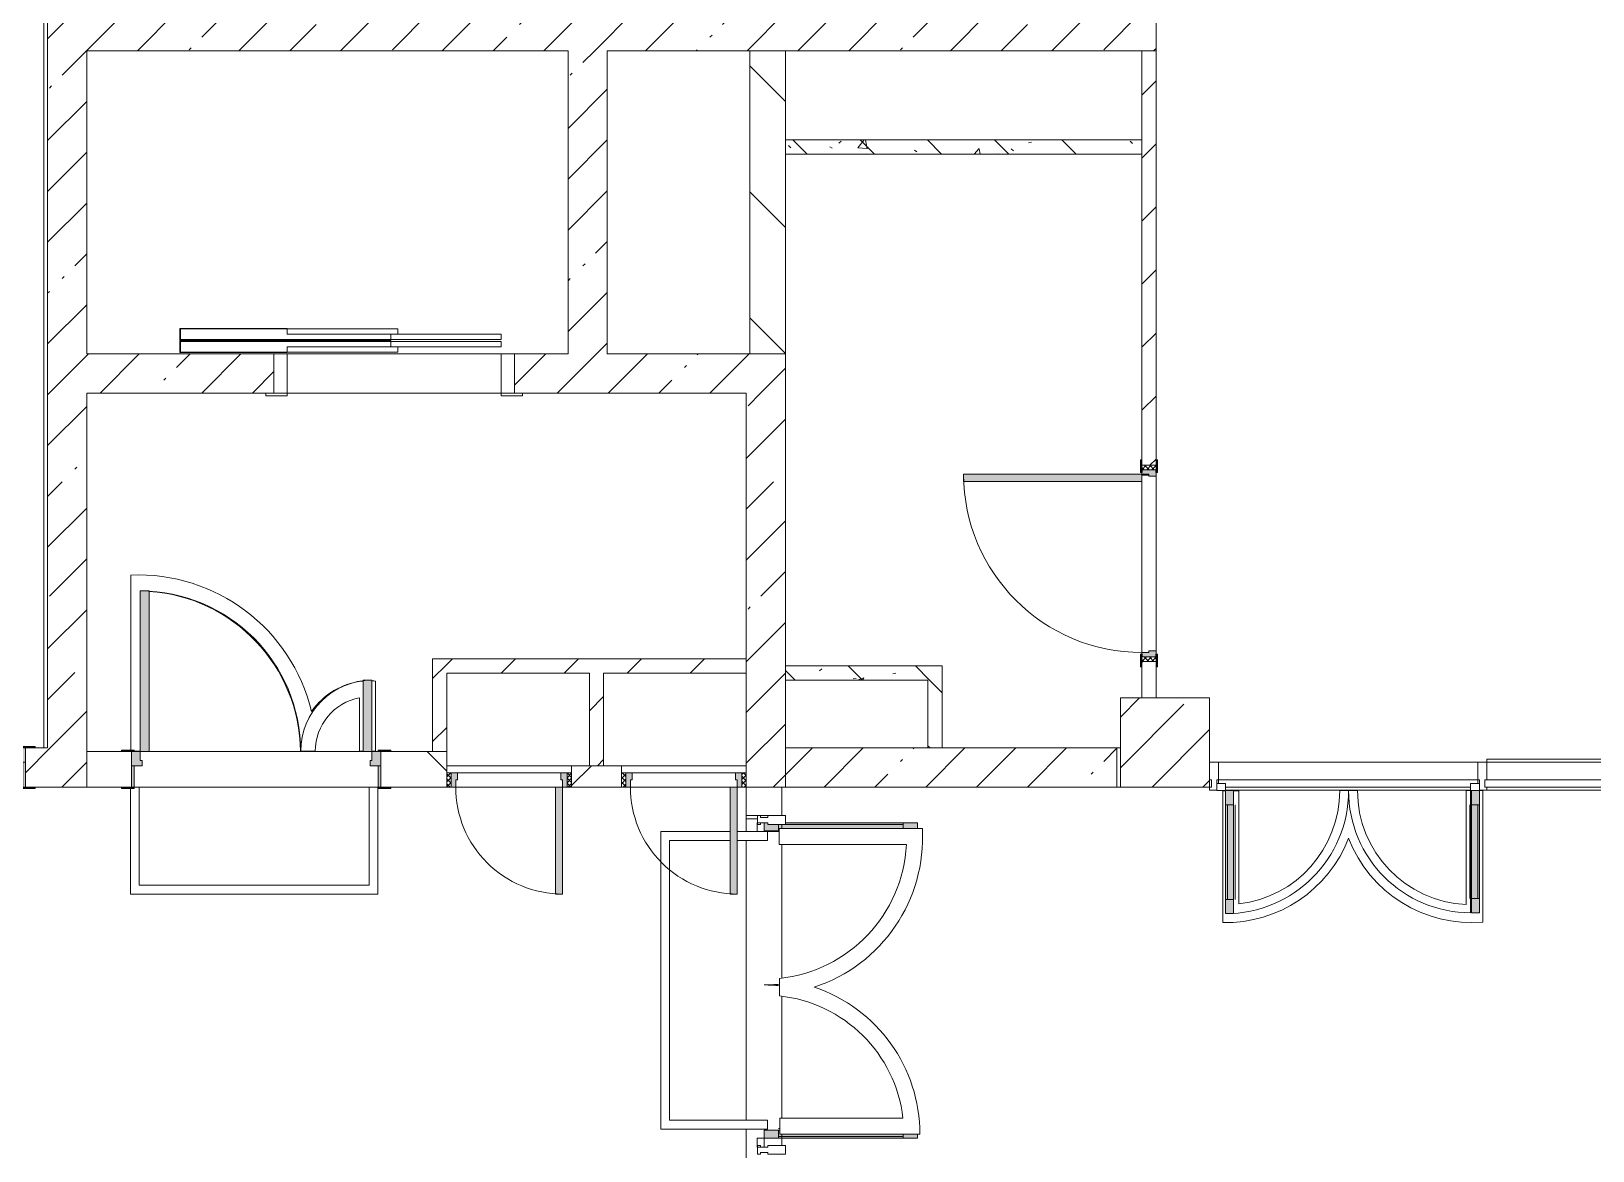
# Model space of a CAD drawing. Header units: millimetres. Extents: x 35157 to 232994, y -8553 to 29000.
# Drawn here: x 200472 to 209234, y 11360 to 17640 of the extents above; entities that cross this region are included whole.
import ezdxf

# ---------------------------------------------------------------- set-up
doc = ezdxf.new("R2010")
doc.units = ezdxf.units.MM
for name, color, linetype, lineweight, true_color in [('A-DETL-GENF-3', 7, 'Continuous', 5, 0xe2e2e2), ('A-DETL-GENF-4', 7, 'Continuous', 5, 0xaaaaaa), ('A-DOOR-3', 7, 'Continuous', 5, 0xaaaaaa), ('A-DOOR-4', 7, 'Continuous', 5, 0xe2e2e2), ('A-DOOR-FRAM-2', 7, 'Continuous', 5, 0xe2e2e2), ('A-DOOR-FRAM-3', 7, 'Continuous', 5, 0xaaaaaa), ('A-FLOR-1', 7, 'Continuous', 5, 0xaaaaaa), ('I-WALL-25', 7, 'Continuous', 5, 0x787878)]:
    doc.layers.add(name, color=color, linetype=linetype, lineweight=lineweight, true_color=true_color)
for name, color, linetype, lineweight in [('A-GLAZ-CURT-2', 7, 'Continuous', 5), ('A-GLAZ-CWMG-2', 7, 'Continuous', 5), ('A-WALL', 7, 'Continuous', 9), ('I-WALL-23', 7, 'Continuous', 5), ('S-COLS-1', 7, 'Continuous', 5)]:
    doc.layers.add(name, color=color, linetype=linetype, lineweight=lineweight)
pattern_1 = [(45, (105984, 0), (-285.1231, 285.1231), []), (45, (106269.13, 0), (-285.1231, 285.1231), [504.031, -100.806, 16.764, -84.042])]
pattern_2 = [(135, (105984, 0), (-353.5534, -353.5534), [])]
pattern_3 = [(45, (105984, 0), (-176.7767, 176.7767), [])]
pattern_4 = [(135, (105984, 0), (-377.1708, -377.1708), [533.4, -88.9, 17.78, -88.9]), (135, (105984, 376.94), (-377.1708, -377.1708), []), (50, (105984, 0), (637.6445, -55.7866), [66.675, -733.425]), (355, (105984, 0), (-123.3494, 668.6992), [53.34, -586.74]), (100.451, (106037.14, -4.65), (514.299, 612.908), [56.665, -623.315]), (46.184, (105984, 177.8), (948.7764, -147.1497), [100.012, -1100.137]), (96.636, (106063.1, 165.5), (830.909, 865.997), [84.998, -934.973]), (351.184, (105984, 177.8), (830.918, 865.988), [80.01, -880.11]), (21, (106072.9, 133.35), (530.6506, -357.9283), [66.675, -733.425]), (326, (106072.9, 133.35), (216.308, 644.6585), [53.34, -586.74]), (71.451, (106117.1, 103.5), (746.9596, 286.7243), [56.665, -623.315]), (37.5, (105984, 0), (10.81053, 295.9426), [16.764, -562.864, 16.764, -578.866, -588.962]), (37.5, (105984, 0), (10.81053, 295.9426), [-1175.258, 16.764, -572.198]), (7.5, (105984, 0), (233.8692, 350.6318), [16.764, -322.834, 16.764, -549.529, -224.472]), (7.5, (105984, 0), (233.8692, 350.6318), [-905.891, 16.764, -207.708]), (327.5, (105785.76, 0), (474.5678, -20.0513), [16.764, -205.486, 16.764, -676.656, -920.115]), (327.5, (105785.76, 0), (474.5678, -20.0513), [-915.67, 16.764, -903.351]), (317.5, (105696.86, 0), (518.4522, 88.9934), [16.764, -272.161, 16.764, -443.738, -653.415]), (317.5, (105696.86, 0), (518.4522, 88.9934), [-749.427, 16.764, -636.651])]

# ---------------------------------------------------------------- blocks, each defined once
blk = doc.blocks.new('110_Дверь_СКБ_1Ст_Внутренняя1 - Д-3б_п_ 1100x2100h_много всего 2-32816779-2_4_2_птичка')
at = {"layer": 'A-DOOR-3'}
h = blk.add_hatch(dxfattribs=at)
h.set_pattern_fill('FP_39', color=256, style=0, pattern_type=2)
h.set_pattern_definition([(135, (1751.41, 104.685), (-14.14214, -14.14214), []), (225, (1751.41, 104.685), (14.14214, -14.14214), [])])
h.paths.add_polyline_path([(537.5, -40), (562.5, -40), (562.5, 40), (537.5, 40)])
at = {"layer": 'A-DOOR-4'}
h = blk.add_hatch(color=256, dxfattribs=at)
h.paths.add_polyline_path([(-512.5, 40), (-512.5, -40), (-477.5, -40), (-477.5, 0), (-487.5, 0), (-487.5, 40)])
h.paths.add_polyline_path([(502.5, 0), (502.5, -40), (537.5, -40), (537.5, 40), (512.5, 40), (512.5, 0)])
at = {"layer": 'A-DOOR-FRAM-2'}
for points in [[(472.5, 40), (512.5, 40), (512.5, 1040), (472.5, 1040)], [(-567.5, 40), (-497.5, 40), (-497.5, 48), (-567.5, 48)], [(522.5, 40), (592.5, 40), (592.5, 48), (522.5, 48)], [(-567.5, -48), (-497.5, -48), (-497.5, -40), (-567.5, -40)], [(522.5, -48), (592.5, -48), (592.5, -40), (522.5, -40)]]:
    blk.add_hatch(color=256, dxfattribs=at).paths.add_polyline_path(points)
at = {"layer": 'A-DOOR-FRAM-3'}
h = blk.add_hatch(dxfattribs=at)
h.set_pattern_fill('FP_40', color=256, style=0, pattern_type=2)
h.set_pattern_definition([(45, (-371.384, 104.685), (-14.1421, 14.1421), []), (135, (-371.384, 104.685), (-14.1421, -14.1421), [])])
h.paths.add_polyline_path([(-537.5, -40), (-512.5, -40), (-512.5, 40), (-537.5, 40)])
at = {"layer": 'A-DOOR-3'}
for p, q in [((512.5, 1040), (472.5, 1040)), ((472.5, 1040), (472.5, 40)), ((512.5, 40), (512.5, 1040)), ((472.5, 40), (512.5, 40))]:
    blk.add_line(p, q, dxfattribs=at)
blk.add_arc((512.5, 40), 1000, 90, 180, dxfattribs=at)
at = {"layer": 'A-DOOR-FRAM-3'}
for p, q in [((-497.5, 48), (-567.5, 48)), ((-567.5, 48), (-567.5, 40)), ((-567.5, 40), (-497.5, 40)), ((-512.5, 40), (-537.5, 40)), ((-537.5, 40), (-537.5, -40)), ((-487.5, 40), (-512.5, 40)), ((-512.5, 40), (-512.5, -40)), ((-512.5, -40), (-512.5, 40)), ((-497.5, 40), (-512.5, 40)), ((-512.5, 40), (-512.5, 39)), ((-512.5, 39), (-497.5, 39)), ((-497.5, 40), (-497.5, 48)), ((-497.5, 39), (-497.5, 40)), ((-487.5, 0), (-487.5, 40)), ((-477.5, 0), (-487.5, 0)), ((-477.5, -40), (-477.5, 0)), ((512.5, 0), (502.5, 0)), ((502.5, 0), (502.5, -40)), ((512.5, 40), (512.5, 0)), ((537.5, 40), (512.5, 40)), ((592.5, 48), (522.5, 48)), ((522.5, 48), (522.5, 40)), ((537.5, 40), (522.5, 40)), ((522.5, 40), (522.5, 39)), ((522.5, 40), (592.5, 40)), ((522.5, 39), (537.5, 39)), ((537.5, -40), (537.5, 40)), ((562.5, 40), (537.5, 40)), ((537.5, 40), (537.5, -40)), ((537.5, 39), (537.5, 40)), ((562.5, -40), (562.5, 40)), ((592.5, 40), (592.5, 48)), ((-497.5, -40), (-567.5, -40)), ((-567.5, -40), (-567.5, -48)), ((-567.5, -48), (-497.5, -48)), ((-537.5, -40), (-512.5, -40)), ((-497.5, -39), (-512.5, -39)), ((-512.5, -39), (-512.5, -40)), ((-512.5, -40), (-477.5, -40)), ((-512.5, -40), (-497.5, -40)), ((-497.5, -40), (-497.5, -39)), ((-497.5, -48), (-497.5, -40)), ((502.5, -40), (537.5, -40)), ((537.5, -39), (522.5, -39)), ((522.5, -39), (522.5, -40)), ((522.5, -40), (537.5, -40)), ((592.5, -40), (522.5, -40)), ((522.5, -40), (522.5, -48)), ((522.5, -48), (592.5, -48)), ((537.5, -40), (537.5, -39)), ((537.5, -40), (562.5, -40)), ((592.5, -48), (592.5, -40))]:
    blk.add_line(p, q, dxfattribs=at)
blk = doc.blocks.new('110_Дверь_СКБ_2Ст - Д-1_л_Лестничная клетка EIS60 2-32142534-2_4_2_птичка')
at = {"layer": 'A-DOOR-4'}
for points in [[(662.5, 110), (662.5, 1010), (612.5, 1010), (612.5, 110)], [(-587.5, 510), (-637.5, 510), (-637.5, 110), (-587.5, 110), (-587.5, 433.2)], [(712.5, 30), (697.5, 30), (697.5, -110), (712.5, -110), (712.5, -30.6)]]:
    blk.add_hatch(color=256, dxfattribs=at).paths.add_polyline_path(points)
h = blk.add_hatch(color=256, dxfattribs=at)
h.paths.add_polyline_path([(712.5, 110), (662.5, 110), (662.5, 60), (652.5, 60), (652.5, 30), (712.5, 30)])
h.paths.add_polyline_path([(-627.5, 30), (-627.5, 60), (-637.5, 60), (-637.5, 110), (-687.5, 110), (-687.5, 30)])
at = {"layer": 'A-DOOR-FRAM-2'}
for points in [[(-672.5, 110), (-672.5, 118), (-742.5, 118), (-742.5, 110)], [(767.5, 110), (767.5, 118), (697.5, 118), (697.5, 110)], [(-672.5, 30), (-687.5, 30), (-687.5, -110), (-672.5, -110), (-672.5, -30.6)], [(-672.5, -110), (-742.5, -110), (-742.5, -118), (-672.5, -118)], [(767.5, -118), (767.5, -110), (697.5, -110), (697.5, -118)]]:
    blk.add_hatch(color=256, dxfattribs=at).paths.add_polyline_path(points)
at = {"layer": 'A-DOOR-3'}
for p, q in [((662.5, 1010), (612.5, 1010)), ((612.5, 1010), (612.5, 110)), ((662.5, 110), (662.5, 1010)), ((-637.5, 510), (-637.5, 110)), ((-587.5, 510), (-637.5, 510)), ((-587.5, 110), (-587.5, 510)), ((-637.5, 110), (-587.5, 110)), ((612.5, 110), (662.5, 110))]:
    blk.add_line(p, q, dxfattribs=at)
for centre, radius, start, end in [((662.5, 110), 900, 90, 180), ((-637.5, 110), 400, 360, 90)]:
    blk.add_arc(centre, radius, start, end, dxfattribs=at)
at = {"layer": 'A-DOOR-FRAM-3'}
for p, q in [((-672.5, 118), (-742.5, 118)), ((-742.5, 118), (-742.5, 110)), ((-742.5, 110), (-672.5, 110)), ((-637.5, 110), (-687.5, 110)), ((-687.5, 110), (-687.5, 30)), ((-672.5, 110), (-672.5, 118)), ((-637.5, 60), (-637.5, 110)), ((662.5, 110), (662.5, 60)), ((712.5, 110), (662.5, 110)), ((767.5, 118), (697.5, 118)), ((697.5, 118), (697.5, 110)), ((697.5, 110), (767.5, 110)), ((712.5, 30), (712.5, 110)), ((767.5, 110), (767.5, 118)), ((-687.5, 30), (-627.5, 30)), ((-672.5, 30), (-687.5, 30)), ((-687.5, 30), (-687.5, -110)), ((-672.5, -110), (-672.5, 30)), ((-627.5, 60), (-637.5, 60)), ((-627.5, 30), (-627.5, 60)), ((662.5, 60), (652.5, 60)), ((652.5, 60), (652.5, 30)), ((652.5, 30), (712.5, 30)), ((712.5, 30), (697.5, 30)), ((697.5, 30), (697.5, -110)), ((712.5, -110), (712.5, 30)), ((-672.5, -110), (-742.5, -110)), ((-742.5, -110), (-742.5, -118)), ((-742.5, -118), (-672.5, -118)), ((-687.5, -110), (-672.5, -110)), ((-672.5, -118), (-672.5, -110)), ((697.5, -110), (712.5, -110)), ((767.5, -110), (697.5, -110)), ((697.5, -110), (697.5, -118)), ((697.5, -118), (767.5, -118)), ((767.5, -118), (767.5, -110))]:
    blk.add_line(p, q, dxfattribs=at)
blk = doc.blocks.new('110_Дверь_СКБ_2Ст - Д-3а 1450x2100h_Лестничная клетка из коридора-32352288-2_4_2_птичка')
at = {"layer": 'A-DOOR-4'}
for points in [[(-587.5, 100), (-587.5, 1000), (-637.5, 1000), (-637.5, 100)], [(662.5, 100), (662.5, 500), (612.5, 500), (612.5, 100)], [(712.5, -100), (712.5, 20), (697.5, 20), (697.5, -100)]]:
    blk.add_hatch(color=256, dxfattribs=at).paths.add_polyline_path(points)
h = blk.add_hatch(color=256, dxfattribs=at)
h.paths.add_polyline_path([(-627.5, 20), (-627.5, 50), (-637.5, 50), (-637.5, 100), (-687.5, 100), (-687.5, 20)])
h.paths.add_polyline_path([(712.5, 20), (712.5, 100), (662.5, 100), (662.5, 50), (652.5, 50), (652.5, 20)])
at = {"layer": 'A-DOOR-FRAM-2'}
for points in [[(-672.5, 100), (-672.5, 108), (-742.5, 108), (-742.5, 100)], [(767.5, 100), (767.5, 108), (697.5, 108), (697.5, 100)], [(-672.5, -100), (-672.5, 20), (-687.5, 20), (-687.5, -100)], [(-672.5, -108), (-672.5, -100), (-742.5, -100), (-742.5, -108)], [(767.5, -108), (767.5, -100), (697.5, -100), (697.5, -108)]]:
    blk.add_hatch(color=256, dxfattribs=at).paths.add_polyline_path(points)
at = {"layer": 'A-DOOR-3'}
for p, q in [((-637.5, 1000), (-637.5, 100)), ((-587.5, 1000), (-637.5, 1000)), ((-587.5, 100), (-587.5, 1000)), ((662.5, 500), (612.5, 500)), ((612.5, 500), (612.5, 100)), ((662.5, 100), (662.5, 500)), ((-637.5, 100), (-587.5, 100)), ((612.5, 100), (662.5, 100))]:
    blk.add_line(p, q, dxfattribs=at)
for centre, radius, start, end in [((-637.5, 100), 900, 0, 90), ((662.5, 100), 400, 90, 180)]:
    blk.add_arc(centre, radius, start, end, dxfattribs=at)
at = {"layer": 'A-DOOR-FRAM-3'}
for p, q in [((-672.5, 108), (-742.5, 108)), ((-742.5, 108), (-742.5, 100)), ((-742.5, 100), (-672.5, 100)), ((-637.5, 100), (-687.5, 100)), ((-687.5, 100), (-687.5, 20)), ((-672.5, 100), (-672.5, 108)), ((-637.5, 50), (-637.5, 100)), ((662.5, 100), (662.5, 50)), ((712.5, 100), (662.5, 100)), ((767.5, 108), (697.5, 108)), ((697.5, 108), (697.5, 100)), ((697.5, 100), (767.5, 100)), ((712.5, 20), (712.5, 100)), ((767.5, 100), (767.5, 108)), ((-687.5, 20), (-627.5, 20)), ((-672.5, 20), (-687.5, 20)), ((-687.5, 20), (-687.5, -100)), ((-672.5, -100), (-672.5, 20)), ((-627.5, 50), (-637.5, 50)), ((-627.5, 20), (-627.5, 50)), ((662.5, 50), (652.5, 50)), ((652.5, 50), (652.5, 20)), ((652.5, 20), (712.5, 20)), ((712.5, 20), (697.5, 20)), ((697.5, 20), (697.5, -100)), ((712.5, -100), (712.5, 20)), ((-672.5, -100), (-742.5, -100)), ((-742.5, -100), (-742.5, -108)), ((-742.5, -108), (-672.5, -108)), ((-687.5, -100), (-672.5, -100)), ((-672.5, -108), (-672.5, -100)), ((697.5, -100), (712.5, -100)), ((767.5, -100), (697.5, -100)), ((697.5, -100), (697.5, -108)), ((697.5, -108), (767.5, -108)), ((767.5, -108), (767.5, -100))]:
    blk.add_line(p, q, dxfattribs=at)
blk = doc.blocks.new('110_Дверь_СКБ_1Ст - д-18 700x2100h_Технический шкаф ЭОМ и СС-23698042-2_4_2_птичка')
at = {"layer": 'A-DOOR-3'}
h = blk.add_hatch(dxfattribs=at)
h.set_pattern_fill('FP_151', color=256, style=0, pattern_type=2)
h.set_pattern_definition([(135, (1951.41, 124.685), (-14.14214, -14.14214), []), (225, (1951.41, 124.685), (14.14214, -14.14214), [])])
h.paths.add_polyline_path([(362.5, 60), (337.5, 60), (337.5, -20), (362.5, -20)])
at = {"layer": 'A-DOOR-4'}
h = blk.add_hatch(color=256, dxfattribs=at)
h.paths.add_polyline_path([(312.5, 60), (312.5, 20), (302.5, 20), (302.5, -20), (337.5, -20), (337.5, 60)])
h.paths.add_polyline_path([(-287.5, 60), (-312.5, 60), (-312.5, -20), (-277.5, -20), (-277.5, 20), (-287.5, 20)])
at = {"layer": 'A-DOOR-FRAM-2'}
blk.add_hatch(color=256, dxfattribs=at).paths.add_polyline_path([(-247.5, 660), (-287.5, 660), (-287.5, 60), (-247.5, 60), (-247.5, 503.6)])
at = {"layer": 'A-DOOR-FRAM-3'}
h = blk.add_hatch(dxfattribs=at)
h.set_pattern_fill('FP_152', color=256, style=0, pattern_type=2)
h.set_pattern_definition([(45, (-171.384, 124.685), (-14.1421, 14.1421), []), (135, (-171.384, 124.685), (-14.1421, -14.1421), [])])
h.paths.add_polyline_path([(-312.5, 60), (-337.5, 60), (-337.5, -20), (-312.5, -20)])
at = {"layer": 'A-DOOR-3'}
for p, q in [((-287.5, 660), (-287.5, 60)), ((-247.5, 660), (-287.5, 660)), ((-247.5, 60), (-247.5, 660)), ((-287.5, 60), (-247.5, 60))]:
    blk.add_line(p, q, dxfattribs=at)
blk.add_arc((-287.5, 60), 600, 360, 90, dxfattribs=at)
at = {"layer": 'A-DOOR-FRAM-3'}
for p, q in [((-312.5, 60), (-337.5, 60)), ((-337.5, 60), (-337.5, -20)), ((-287.5, 60), (-312.5, 60)), ((-312.5, 60), (-312.5, -20)), ((-312.5, -20), (-312.5, 60)), ((-287.5, 20), (-287.5, 60)), ((-277.5, 20), (-287.5, 20)), ((-277.5, -20), (-277.5, 20)), ((-247.5, 60), (312.5, 60)), ((312.5, 20), (302.5, 20)), ((302.5, 20), (302.5, -20)), ((312.5, 60), (312.5, 20)), ((337.5, 60), (312.5, 60)), ((337.5, -20), (337.5, 60)), ((362.5, 60), (337.5, 60)), ((337.5, 60), (337.5, -20)), ((362.5, -20), (362.5, 60)), ((-337.5, -20), (-312.5, -20)), ((-312.5, -20), (-277.5, -20)), ((302.5, -20), (-277.5, -20)), ((302.5, -20), (337.5, -20)), ((337.5, -20), (362.5, -20))]:
    blk.add_line(p, q, dxfattribs=at)
blk = doc.blocks.new('BSC_Колонна _Прямоугольная - 500х500-17857564-2_4_2_птичка')
at = {"layer": 'S-COLS-1'}
h = blk.add_hatch(dxfattribs=at)
h.set_pattern_fill('FP_182', color=256, style=0, pattern_type=2)
h.set_pattern_definition([(45, (-100850, -13650), (-285.1231, 285.1231), []), (45, (-100564.88, -13650), (-285.1231, 285.1231), [504.031, -100.806, 16.764, -84.042])])
h.paths.add_polyline_path([(-250, -250), (250, -250), (250, 250), (-250, 250), (-250, -115.2)])
for p, q in [((250, 250), (-250, 250)), ((-250, 250), (-250, -250)), ((250, -250), (250, 250)), ((-250, -250), (250, -250))]:
    blk.add_line(p, q, dxfattribs=at)
blk = doc.blocks.new('DOR_Дверь лифта - 1350х2050h-19118285-2_4_2_птичка')
at = {"layer": 'A-DOOR-3'}
for p, q in [((-600, 125), (-720, 125)), ((-720, 125), (-720, 110)), ((-720, 110), (-600, 110)), ((-675, 110), (-675, -110)), ((-600, 110), (-675, 110)), ((-600, 110), (-600, 125)), ((600, 110), (-600, 110)), ((-600, 110), (-600, -110)), ((720, 125), (600, 125)), ((600, 125), (600, 110)), ((600, -110), (600, 110)), ((675, 110), (600, 110)), ((600, 110), (720, 110)), ((675, -110), (675, 110)), ((720, 110), (720, 125)), ((-675, -110), (-600, -110)), ((-600, -110), (600, -110)), ((-600, -150), (-600, -180)), ((20, -150), (-600, -150)), ((-20, -120), (-20, -150)), ((600, -120), (-20, -120)), ((-20, -150), (600, -150)), ((20, -180), (20, -150)), ((600, -110), (675, -110)), ((600, -150), (600, -120)), ((-600, -180), (20, -180)), ((-600, -190), (-600, -220)), ((20, -190), (-600, -190)), ((-600, -220), (20, -220)), ((-20, -220), (-20, -250)), ((600, -220), (-20, -220)), ((-20, -250), (600, -250)), ((20, -220), (20, -190)), ((600, -250), (600, -220))]:
    blk.add_line(p, q, dxfattribs=at)
at = {"layer": 'A-DOOR-FRAM-3'}
for p, q in [((600, -117), (600, -120)), ((1203, -117), (600, -117)), ((600, -120), (1200, -120)), ((1200, -120), (1200, -180)), ((1203, -183), (1203, -117)), ((1200, -180), (20, -180)), ((20, -180), (20, -183)), ((20, -183), (1203, -183)), ((1203, -187), (20, -187)), ((20, -187), (20, -190)), ((20, -190), (1200, -190)), ((600, -250), (600, -253)), ((1200, -250), (600, -250)), ((600, -253), (1203, -253)), ((1200, -190), (1200, -250)), ((1203, -253), (1203, -187))]:
    blk.add_line(p, q, dxfattribs=at)
blk = doc.blocks.new('Дверь_Витражная_остекление_ - ВВ-7 остекление-32349468-2_4_2_птичка')
at = {"layer": 'A-DETL-GENF-3'}
for points in [[(-860, -106.8), (-860, -880), (-837.2, -880), (-837.2, -106.8), (-815, -106.8), (-815, -20), (-860, -20)], [(865, -103.8), (877.8, -103.8), (877.8, -880), (910, -880), (910, -140), (900, -140), (900, -40), (910, -40), (910, -20), (865, -20)]]:
    blk.add_hatch(color=256, dxfattribs=at).paths.add_polyline_path(points)
at = {"layer": 'A-DETL-GENF-4'}
for p, q in [((-815, -20), (-860, -20)), ((-860, -880), (-860, -20)), ((-815, -20), (-860, -20)), ((-860, -20), (-860, -880)), ((-815, -106.8), (-815, -20)), ((-815, -106.8), (-815, -20)), ((865, -103.8), (865, -20)), ((865, -20), (865, -103.8)), ((-860, -100), (-815, -100)), ((-850, -800), (-850, -100)), ((-806, -106.8), (-806, -100)), ((900, -100), (865, -100)), ((900, -800), (900, -140)), ((910, -880), (910, -140)), ((910, -880), (910, -140)), ((-860, -800), (-837.2, -800)), ((910, -800), (877.8, -800)), ((-860, -880), (-837.2, -880)), ((-860, -880), (-837.2, -880)), ((910, -880), (877.8, -880)), ((877.8, -880), (910, -880))]:
    blk.add_line(p, q, dxfattribs=at)
at = {"layer": 'A-DOOR-3'}
for p, q in [((-910, 20), (-860, 20)), ((-910, -20), (-910, 20)), ((-860, 20), (-860, -20)), ((860, 20), (910, 20)), ((860, -20), (860, 20)), ((910, 20), (910, -20)), ((-860, -20), (-910, -20)), ((-860, -880), (-860, -20)), ((910, -20), (860, -20)), ((860, -103.8), (860, -39))]:
    blk.add_line(p, q, dxfattribs=at)
for centre, start, end in [((-860, -20), 354.22155, 0), ((860, -20), 180, 185.77845), ((-860, -20), 270, 271.54729)]:
    blk.add_arc(centre, 860, start, end, dxfattribs=at)
blk = doc.blocks.new('Прямоугольный импост - Импост структурный с накладкой - 160мм Темный-32310142-2_4_2_птичка')
at = {"layer": 'A-GLAZ-CWMG-2'}
for p, q in [((-50, 0), (-50, 17)), ((-50, 17), (0, 17)), ((-40, 0), (-50, 0)), ((-40, -40), (-40, 0)), ((0, 0), (-10, 0)), ((-10, 0), (-10, -40)), ((0, 17), (0, 0)), ((-50, -140), (-50, -40)), ((-50, -40), (-40, -40)), ((-10, -40), (0, -40)), ((0, -40), (0, -140)), ((0, -140), (-50, -140))]:
    blk.add_line(p, q, dxfattribs=at)
blk = doc.blocks.new('Прямоугольный импост - Импост структурный с накладкой - 160мм Темный-32348142-2_4_2_птичка')
at = {"layer": 'A-GLAZ-CWMG-2'}
for p, q in [((0, 17), (-50, 17)), ((-50, 17), (-50, 0)), ((-50, 0), (-40, 0)), ((-40, 0), (-40, -40)), ((-10, -40), (-10, 0)), ((-10, 0), (0, 0)), ((0, 0), (0, 17)), ((-40, -40), (-50, -40)), ((-50, -40), (-50, -140)), ((0, -40), (-10, -40)), ((0, -140), (0, -40)), ((-50, -140), (0, -140))]:
    blk.add_line(p, q, dxfattribs=at)
blk = doc.blocks.new('Дверь_Витражная_остекление_ - ВВ-22-32429667-2_4_2_птичка')
at = {"layer": 'A-DETL-GENF-3'}
for points in [[(-642.5, -710), (-642.5, -20), (-687.5, -20), (-687.5, -710)], [(737.5, -705), (737.5, -20), (692.5, -20), (692.5, -705)]]:
    blk.add_hatch(color=256, dxfattribs=at).paths.add_polyline_path(points)
at = {"layer": 'A-DETL-GENF-4'}
for p, q in [((-642.5, -20), (-687.5, -20)), ((-687.5, -710), (-687.5, -20)), ((-642.5, -20), (-687.5, -20)), ((-687.5, -20), (-687.5, -710)), ((-642.5, -710), (-642.5, -20)), ((-642.5, -710), (-642.5, -20)), ((692.5, -705), (692.5, -20)), ((692.5, -20), (692.5, -705)), ((737.5, -705), (737.5, -20)), ((737.5, -705), (737.5, -20)), ((-687.5, -100), (-642.5, -100)), ((-677.5, -630), (-677.5, -100)), ((-633.5, -630), (-633.5, -100)), ((683.5, -625), (683.5, -100)), ((737.5, -100), (692.5, -100)), ((727.5, -625), (727.5, -100)), ((-687.5, -630), (-642.5, -630)), ((737.5, -625), (692.5, -625)), ((-687.5, -710), (-642.5, -710)), ((-687.5, -710), (-642.5, -710)), ((737.5, -705), (692.5, -705)), ((692.5, -705), (737.5, -705))]:
    blk.add_line(p, q, dxfattribs=at)
at = {"layer": 'A-DOOR-3'}
for p, q in [((-737.5, 20), (-687.5, 20)), ((-737.5, -20), (-737.5, 20)), ((-687.5, 20), (-687.5, -20)), ((687.5, 20), (737.5, 20)), ((687.5, -20), (687.5, 20)), ((737.5, 20), (737.5, -20)), ((-687.5, -20), (-737.5, -20)), ((-687.5, -710), (-687.5, -20)), ((687.5, -705), (687.5, -20)), ((737.5, -20), (687.5, -20))]:
    blk.add_line(p, q, dxfattribs=at)
for centre, radius, start, end in [((-687.5, -20), 690, 270, 0), ((687.5, -20), 685, 180, 270)]:
    blk.add_arc(centre, radius, start, end, dxfattribs=at)
blk = doc.blocks.new('Прямоугольный импост - Импост структурный с накладкой - 160мм Темный-V237-2_4_2_птичка')
at = {"layer": 'A-GLAZ-CWMG-2'}
for p, q in [((0, 17), (-40, 17)), ((-10, -40), (-10, 0)), ((-10, 0), (0, 0)), ((0, 0), (0, 17)), ((-40, -40), (-50, -40)), ((-50, -40), (-50, -140)), ((-40, -20), (-40, -40)), ((0, -40), (-10, -40)), ((-50, -140), (0, -140))]:
    blk.add_line(p, q, dxfattribs=at)
blk = doc.blocks.new('Прямоугольный импост - Импост структурный с накладкой - 160мм Темный-32427025-2_4_2_птичка')
at = {"layer": 'A-GLAZ-CWMG-2'}
for p, q in [((102605, 13540), (101150, 13540)), ((101150, 13420), (101150, 13440)), ((102605, 13440), (101150, 13440)), ((102605, 13440), (102605, 13420)), ((102565, 13400), (101190, 13400)), ((102565, 13383), (101190, 13383))]:
    blk.add_line(p, q, dxfattribs=at)
blk = doc.blocks.new('Системная панель - Стекло - 40мм-32427252-2_4_2_птичка')
at = {"layer": 'A-GLAZ-CURT-2'}
for p, q in [((720, 40), (-720, 40)), ((-720, 40), (-720, 0)), ((-720, 0), (720, 0)), ((720, 0), (720, 40))]:
    blk.add_line(p, q, dxfattribs=at)
blk = doc.blocks.new('Прямоугольный импост - Импост структурный с накладкой - 160мм Темный-32427244-2_4_2_птичка')
at = {"layer": 'A-GLAZ-CWMG-2'}
for p, q in [((-15, 17), (25, 17)), ((25, 0), (15, 0)), ((15, 0), (15, -40)), ((25, 17), (25, 0)), ((-25, -140), (-25, -40)), ((-25, -40), (-15, -40)), ((-15, -40), (-15, -20)), ((15, -40), (25, -40)), ((25, -40), (25, -140)), ((25, -140), (-25, -140))]:
    blk.add_line(p, q, dxfattribs=at)
blk = doc.blocks.new('Прямоугольный импост - Импост структурный с накладкой - 160мм Темный-32427250-2_4_2_птичка')
at = {"layer": 'A-GLAZ-CWMG-2'}
for p, q in [((104075, 13540), (102655, 13540)), ((104075, 13383), (102655, 13383))]:
    blk.add_line(p, q, dxfattribs=at)

msp = doc.modelspace()

# ---------------------------------------------------------------- hatches: boundary and pattern name
at = {"layer": 'I-WALL-23'}
h = msp.add_hatch(dxfattribs=at)
h.set_pattern_fill('FP_97', color=256, style=0, pattern_type=2)
h.set_pattern_definition(pattern_1)
h.paths.add_polyline_path([(204504, 17530), (206784, 17530), (206784, 17750), (200564, 17750), (200564, 17530), (203704, 17530)])
h = msp.add_hatch(dxfattribs=at)
h.set_pattern_fill('FP_97', color=256, style=0, pattern_type=2)
h.set_pattern_definition(pattern_1)
h.paths.add_polyline_path([(200784, 13620), (200784, 17530), (200564, 17530), (200564, 13620)])
h = msp.add_hatch(dxfattribs=at)
h.set_pattern_fill('FP_97', color=256, style=0, pattern_type=2)
h.set_pattern_definition(pattern_1)
h.paths.add_polyline_path([(203704, 15830), (203704, 17530), (203484, 17530), (203484, 15830)])
h = msp.add_hatch(dxfattribs=at)
h.set_pattern_fill('FP_100', color=256, style=0, pattern_type=2)
h.set_pattern_definition(pattern_2)
h.paths.add_polyline_path([(204704, 15830), (204704, 17530), (204504, 17530), (204504, 15830)])
h = msp.add_hatch(dxfattribs=at)
h.set_pattern_fill('FP_101', color=256, style=0, pattern_type=2)
h.set_pattern_definition(pattern_3)
h.paths.add_polyline_path([(206731.1, 13900), (206784, 13900), (206784, 14105), (206704, 14105), (206704, 13900)])
h.paths.add_polyline_path([(206784, 15205), (206784, 17530), (206704, 17530), (206704, 15205)])
h = msp.add_hatch(dxfattribs=at)
h.set_pattern_fill('FP_97', color=256, style=0, pattern_type=2)
h.set_pattern_definition(pattern_1)
h.paths.add_polyline_path([(200784, 15610), (201834, 15610), (201834, 15830), (200784, 15830)])
h.paths.add_polyline_path([(204484, 15610), (204704, 15610), (204704, 15830), (203184, 15830), (203184, 15610)])
h = msp.add_hatch(dxfattribs=at)
h.set_pattern_fill('FP_97', color=256, style=0, pattern_type=2)
h.set_pattern_definition(pattern_1)
h.paths.add_polyline_path([(204484, 13400), (204704, 13400), (204704, 15610), (204484, 15610), (204484, 13480)])
h = msp.add_hatch(dxfattribs=at)
h.set_pattern_fill('FP_101', color=256, style=0, pattern_type=2)
h.set_pattern_definition(pattern_3)
h.paths.add_polyline_path([(202804, 13600), (202804, 14120), (202724, 14120), (202724, 13600)])
h = msp.add_hatch(dxfattribs=at)
h.set_pattern_fill('FP_101', color=256, style=0, pattern_type=2)
h.set_pattern_definition(pattern_3)
h.paths.add_polyline_path([(203684, 14040), (204484, 14040), (204484, 14120), (202804, 14120), (202804, 14040), (203604, 14040)])
h = msp.add_hatch(dxfattribs=at)
h.set_pattern_fill('FP_101', color=256, style=0, pattern_type=2)
h.set_pattern_definition(pattern_3)
h.paths.add_polyline_path([(203684, 13520), (203684, 14040), (203604, 14040), (203604, 13520)])
h = msp.add_hatch(dxfattribs=at)
h.set_pattern_fill('FP_97', color=256, style=0, pattern_type=2)
h.set_pattern_definition(pattern_1)
h.paths.add_polyline_path([(200494, 13400), (200784, 13400), (200784, 13620), (200439, 13620), (200439, 13400)])
h.paths.add_polyline_path([(199014, 13400), (199039, 13400), (199039, 13620), (199014, 13620), (199014, 13534.8)])
h = msp.add_hatch(dxfattribs=at)
h.set_pattern_fill('FP_100', color=256, style=0, pattern_type=2)
h.set_pattern_definition(pattern_2)
h.paths.add_polyline_path([(202434, 13400), (202804, 13400), (202804, 13600), (202434, 13600), (202434, 13520)])
h.paths.add_polyline_path([(200834, 13400), (201034, 13400), (201034, 13600), (200784, 13600), (200784, 13400)])
h = msp.add_hatch(dxfattribs=at)
h.set_pattern_fill('FP_97', color=256, style=0, pattern_type=2)
h.set_pattern_definition(pattern_1)
h.paths.add_polyline_path([(205012.9, 13400), (206564, 13400), (206564, 13620), (204704, 13620), (204704, 13400)])
h = msp.add_hatch(dxfattribs=at)
h.set_pattern_fill('FP_185', color=256, style=0, pattern_type=2)
h.set_pattern_definition([(45, (105984, 0), (-427.6843, 427.6843), []), (45, (106269.1, 0), (-427.6843, 427.6843), [])])
h.paths.add_polyline_path([(203784, 13400), (203784, 13520), (203504, 13520), (203504, 13400)])
at = {"layer": 'I-WALL-25'}
h = msp.add_hatch(dxfattribs=at)
h.set_pattern_fill('FP_105', color=256, style=0, pattern_type=2)
h.set_pattern_definition(pattern_4)
h.paths.add_polyline_path([(206704, 16950), (206704, 17030), (204704, 17030), (204704, 16950), (205012.9, 16950)])
h = msp.add_hatch(dxfattribs=at)
h.set_pattern_fill('FP_105', color=256, style=0, pattern_type=2)
h.set_pattern_definition(pattern_4)
h.paths.add_polyline_path([(205504, 14000), (205584, 14000), (205584, 14080), (204704, 14080), (204704, 14000), (205012.9, 14000)])
h = msp.add_hatch(dxfattribs=at)
h.set_pattern_fill('FP_105', color=256, style=0, pattern_type=2)
h.set_pattern_definition(pattern_4)
h.paths.add_polyline_path([(205584, 13620), (205584, 14000), (205504, 14000), (205504, 13620)])

# ---------------------------------------------------------------- linework, layer by layer
at = {"layer": 'A-FLOR-1'}
for p, q in [((200543, 13620), (200543, 17750)), ((206744, 15150), (206704, 15150)), ((201030.4, 14589.2), (201030.4, 13608)), ((202404.5, 13601.1), (202404.5, 13994.7)), ((202314.5, 13900.9), (202314.5, 13601.1)), ((201049, 13601.1), (201084, 13601.1)), ((201982.9, 13601.1), (202066, 13601.1)), ((202314.5, 13601.1), (202334, 13601.1)), ((202384, 13601.1), (202404.5, 13601.1)), ((206564, 13620), (206584, 13620)), ((208639, 13540), (208639, 13557)), ((208639, 13557), (211514, 13557)), ((201028.4, 13392), (201028.4, 12800)), ((201078.4, 13400), (201049, 13400)), ((201078.4, 12850), (201078.4, 13400)), ((202417.7, 13400), (202367.7, 13400)), ((202367.7, 13400), (202367.7, 12850)), ((202417.7, 12800), (202417.7, 13400)), ((206584, 13400), (206564, 13400)), ((207174, 13378.5), (207159, 13378.5)), ((207159, 13378.5), (207159, 12640.2)), ((207248.4, 13378.5), (207219, 13378.5)), ((207248.4, 12744.3), (207248.4, 13378.5)), ((207914, 13380), (207814, 13380)), ((208549, 13381.5), (208524.2, 13381.5)), ((208524.2, 13381.5), (208524.2, 12740.7)), ((208616.6, 13381.5), (208599, 13381.5)), ((208616.6, 12642.7), (208616.6, 13381.5)), ((204004, 13150), (204004, 11481.2)), ((204394, 13150), (204004, 13150)), ((204545, 13150), (204434, 13150)), ((204548, 13221.2), (204484, 13221.2)), ((204604, 13150), (204585, 13150)), ((204604, 13100), (204604, 13150)), ((205472.4, 13167.8), (204668.8, 13167.8)), ((204668.8, 13167.8), (204668.8, 13078)), ((204054, 11531.2), (204054, 13100)), ((204054, 13100), (204394, 13100)), ((204434, 13100), (204604, 13100)), ((204668.8, 13078), (205382.8, 13078)), ((201028.4, 12800), (202417.7, 12800)), ((202367.7, 12850), (201078.4, 12850)), ((204670.3, 12327), (204670.3, 12228.6)), ((204004, 11481.2), (204604, 11481.2)), ((204604, 11531.2), (204054, 11531.2)), ((204604, 11481.2), (204604, 11531.2)), ((205363.7, 11542.2), (204671.8, 11542.2)), ((204671.8, 11542.2), (204671.8, 11452.8)), ((204671.8, 11452.8), (205458.8, 11452.8))]:
    msp.add_line(p, q, dxfattribs=at)
for centre, radius, start, end in [((201073, 13590.1), 1000, 13.54971, 92.43764), ((201073, 13590.1), 910, 0.6926, 86.14974), ((202371, 13601.1), 395, 95.37122, 145.57769), ((202371, 13601.1), 395, 85.12655, 88.10651), ((202371, 13601.1), 305, 100.66451, 180), ((207174, 13380), 640, 276.67397, 0), ((208554, 13380), 640, 180, 267.33511), ((204588.8, 13117.8), 885, 288.26618, 3.23877), ((204588.8, 13117.8), 795, 275.8832, 357.13064), ((207174, 13380), 740, 268.84165, 338.81722), ((208554, 13380), 740, 201.18278, 274.85352), ((204588.8, 11452.8), 870, 360, 71.40745), ((204588.8, 11452.8), 780, 6.57701, 84.00325)]:
    msp.add_arc(centre, radius, start, end, dxfattribs=at)
at = {"layer": 'A-WALL'}
for p, q in [((204704, 17530), (204504, 17530)), ((206784, 17530), (206704, 17530)), ((204704, 17030), (204704, 16950)), ((206704, 16950), (206704, 17030)), ((204504, 15830), (204704, 15830)), ((204484, 14040), (204484, 14120)), ((204704, 14080), (204704, 14000)), ((202724, 13600), (202804, 13600)), ((205504, 13620), (205584, 13620)), ((203604, 13520), (203684, 13520))]:
    msp.add_line(p, q, dxfattribs=at)
at = {"layer": 'I-WALL-23'}
for p, q in [((206784, 15235), (206784, 20755)), ((200564, 17750), (200564, 13620)), ((200784, 15830), (200784, 17530)), ((200784, 17530), (203484, 17530)), ((203484, 17530), (203484, 15830)), ((203704, 17530), (204504, 17530)), ((203704, 15830), (203704, 17530)), ((204504, 17530), (204504, 15830)), ((204704, 17530), (206704, 17530)), ((204704, 17030), (204704, 17530)), ((206704, 17530), (206704, 17030)), ((206704, 17030), (204704, 17030)), ((204704, 16950), (206704, 16950)), ((204704, 14080), (204704, 16950)), ((206704, 16950), (206704, 15235)), ((201834, 15830), (200784, 15830)), ((201834, 15610), (201834, 15830)), ((203484, 15830), (203184, 15830)), ((203184, 15830), (203184, 15610)), ((204504, 15830), (203704, 15830)), ((200784, 15610), (201834, 15610)), ((200784, 15610), (200784, 13400)), ((203184, 15610), (204484, 15610)), ((204484, 15610), (204484, 14120)), ((206704, 14155), (206704, 15115)), ((206784, 15145), (206784, 14165)), ((202724, 14120), (202724, 13600)), ((204484, 14120), (202724, 14120)), ((202804, 13480), (202804, 14040)), ((202804, 14040), (203604, 14040)), ((203604, 14040), (203604, 13520)), ((203684, 14040), (204484, 14040)), ((203684, 13520), (203684, 14040)), ((204484, 14040), (204484, 13480)), ((205584, 14080), (204704, 14080)), ((205584, 13620), (205584, 14080)), ((206704, 14075), (206704, 13900)), ((206784, 13900), (206784, 14075)), ((204704, 14000), (205504, 14000)), ((204704, 13400), (204704, 14000)), ((205504, 14000), (205504, 13620)), ((200564, 13620), (200494, 13620)), ((200979, 13600), (200784, 13600)), ((201134, 13600), (202334, 13600)), ((202724, 13600), (202489, 13600)), ((205504, 13620), (204704, 13620)), ((206564, 13620), (205584, 13620)), ((206564, 13400), (206564, 13620)), ((202804, 13520), (203604, 13520)), ((203504, 13520), (203504, 13480)), ((203684, 13520), (204484, 13520)), ((203784, 13480), (203784, 13520)), ((200494, 13400), (200784, 13400)), ((200784, 13400), (200979, 13400)), ((202367.7, 13400), (201078.4, 13400)), ((202489, 13400), (202804, 13400)), ((203504, 13400), (203784, 13400)), ((204704, 13400), (204484, 13400)), ((204484, 13400), (204484, 13150)), ((204684, 13240), (204684, 13400)), ((204704, 13400), (206564, 13400)), ((204484, 13240), (204684, 13240)), ((204684, 13190), (204684, 13167.8)), ((204484, 11531.2), (204484, 13100)), ((204684, 13078), (204684, 12329.3)), ((204684, 12226.3), (204684, 11542.2)), ((204484, 11320), (204484, 11481.2)), ((204684, 11452.8), (204684, 11390))]:
    msp.add_line(p, q, dxfattribs=at)

# ---------------------------------------------------------------- block references
at = {"layer": 'A-DOOR-3'}
for name, p, rotation in [('DOR_Дверь лифта - 1350х2050h-19118285-2_4_2_птичка', (202509, 15720), 180), ('110_Дверь_СКБ_1Ст_Внутренняя1 - Д-3б_п_ 1100x2100h_много всего 2-32816779-2_4_2_птичка', (206744, 14642.5), 90), ('110_Дверь_СКБ_1Ст - д-18 700x2100h_Технический шкаф ЭОМ и СС-23698042-2_4_2_птичка', (203166.5, 13460), 180), ('110_Дверь_СКБ_1Ст - д-18 700x2100h_Технический шкаф ЭОМ и СС-23698042-2_4_2_птичка', (204146.5, 13460), 180), ('Дверь_Витражная_остекление_ - ВВ-7 остекление-32349468-2_4_2_птичка', (204565, 12290), 89.99999999999993)]:
    msp.add_blockref(name, p, dxfattribs=dict(at, rotation=rotation))
for name, p in [('110_Дверь_СКБ_2Ст - Д-1_л_Лестничная клетка EIS60 2-32142534-2_4_2_птичка', (199726.5, 13510)), ('110_Дверь_СКБ_2Ст - Д-3а 1450x2100h_Лестничная клетка из коридора-32352288-2_4_2_птичка', (201721.5, 13500)), ('Дверь_Витражная_остекление_ - ВВ-22-32429667-2_4_2_птичка', (207861.5, 13400))]:
    msp.add_blockref(name, p, dxfattribs=at)
at = {"layer": 'A-GLAZ-CURT-2'}
msp.add_blockref('Системная панель - Стекло - 40мм-32427252-2_4_2_птичка', (209349, 13400), dxfattribs=at)
at = {"layer": 'A-GLAZ-CWMG-2'}
for name, p, rotation in [('Прямоугольный импост - Импост структурный с накладкой - 160мм Темный-V237-2_4_2_птичка', (207084, 13400), 180), ('Прямоугольный импост - Импост структурный с накладкой - 160мм Темный-32348142-2_4_2_птичка', (204565, 13240), 89.99999999999993)]:
    msp.add_blockref(name, p, dxfattribs=dict(at, rotation=rotation))
for name in ['Прямоугольный импост - Импост структурный с накладкой - 160мм Темный-32427025-2_4_2_птичка', 'Прямоугольный импост - Импост структурный с накладкой - 160мм Темный-32427250-2_4_2_птичка']:
    msp.add_blockref(name, (105984, 0), dxfattribs=at)
at = {"layer": 'A-GLAZ-CWMG-2', "extrusion": (0, 0, -1)}
for name, p, rotation in [('Прямоугольный импост - Импост структурный с накладкой - 160мм Темный-32427244-2_4_2_птичка', (-208614, 13400), 180), ('Прямоугольный импост - Импост структурный с накладкой - 160мм Темный-32310142-2_4_2_птичка', (-204565, 11340), 270.0000000000001)]:
    msp.add_blockref(name, p, dxfattribs=dict(at, rotation=rotation))
at = {"layer": 'S-COLS-1'}
msp.add_blockref('BSC_Колонна _Прямоугольная - 500х500-17857564-2_4_2_птичка', (206834, 13650), dxfattribs=at)

doc.saveas('drawing.dxf')
